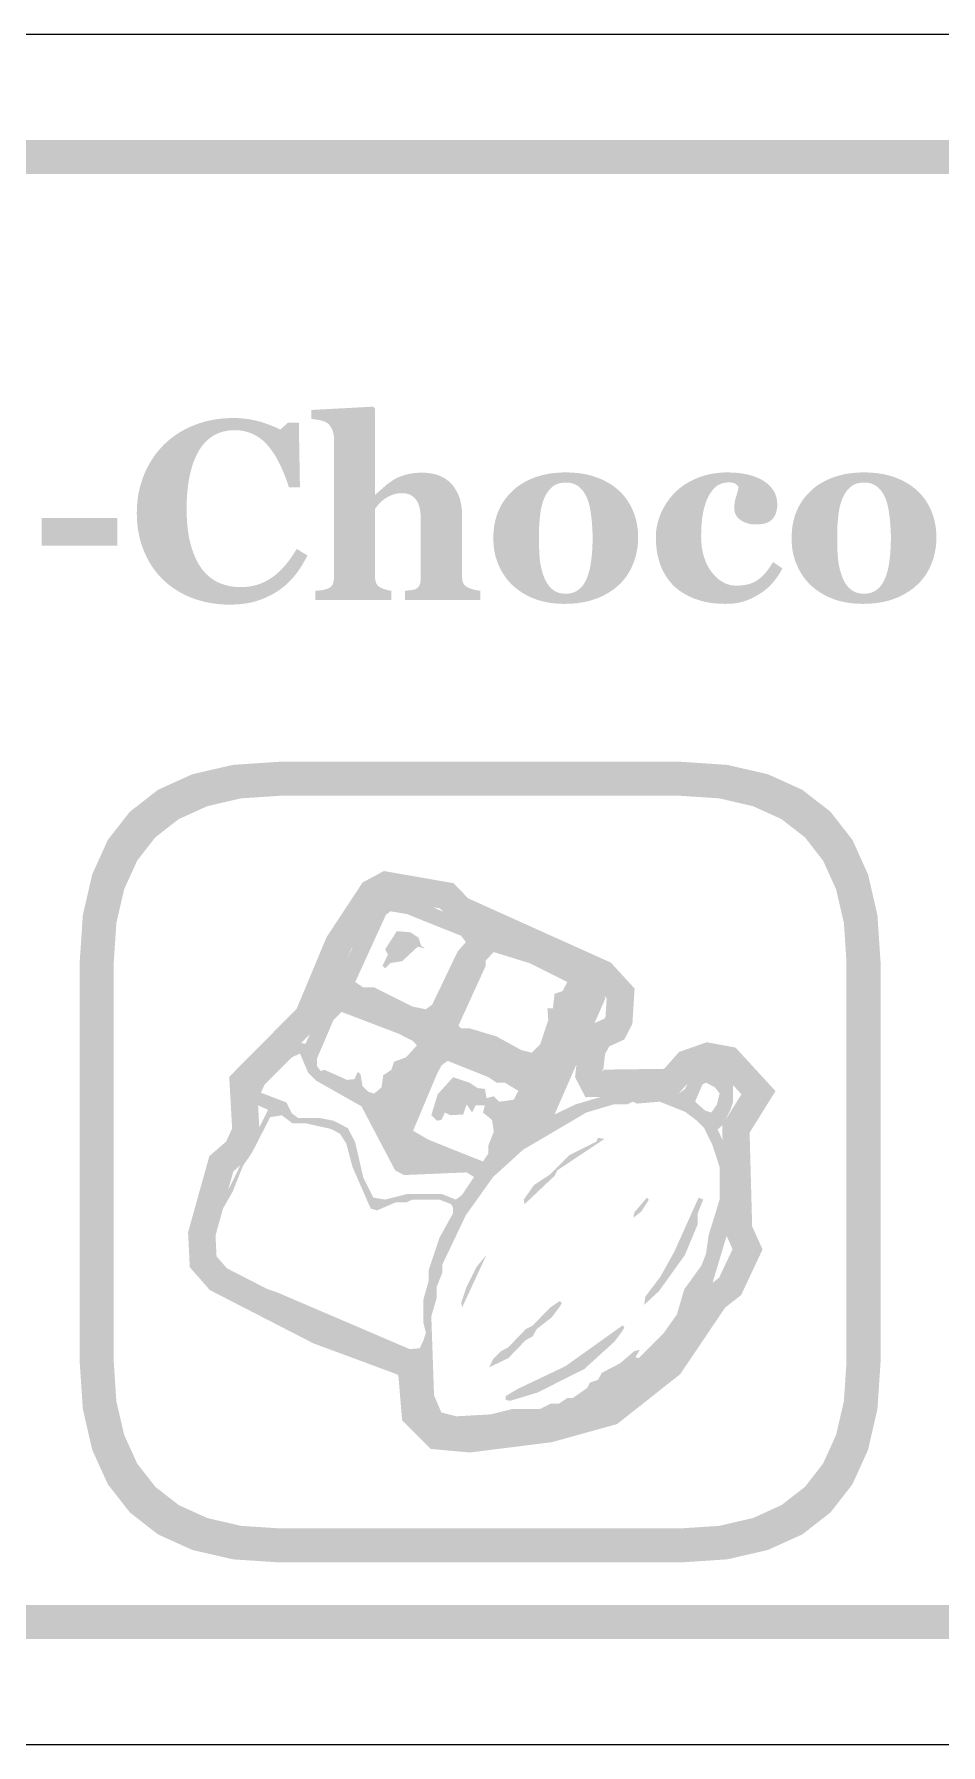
# Model space of a CAD drawing. Header units: millimetres. Extents: x 6 to 441, y 6 to 299.
# Drawn here: x 308.77 to 319.41, y 45.96 to 66.04 of the extents above; entities that cross this region are included whole.
import ezdxf

# ---------------------------------------------------------------- set-up
doc = ezdxf.new("R2010")
doc.units = ezdxf.units.MM
doc.layers.add('CUT', color=1, linetype='Continuous')
doc.layers.add('RASTER', color=7, linetype='Continuous')

msp = doc.modelspace()

# ---------------------------------------------------------------- hatches: boundary and pattern name
at = {"layer": 'RASTER'}
h = msp.add_hatch(color=7, dxfattribs=at)
h.paths.add_polyline_path([(283.2, 62.6), (283.234, 63.116), (283.338, 63.563), (283.509, 63.941), (283.75, 64.25), (284.059, 64.491), (284.438, 64.662), (284.884, 64.766), (285.4, 64.8), (342.6, 64.8), (343.116, 64.766), (343.563, 64.663), (343.941, 64.491), (344.25, 64.25), (344.491, 63.941), (344.663, 63.563), (344.766, 63.116), (344.8, 62.6), (344.8, 49.4), (344.766, 48.884), (344.662, 48.438), (344.491, 48.059), (344.25, 47.75), (343.941, 47.509), (343.563, 47.337), (343.116, 47.234), (342.6, 47.2), (285.4, 47.2), (284.884, 47.234), (284.438, 47.337), (284.059, 47.509), (283.75, 47.75), (283.509, 48.059), (283.338, 48.438), (283.234, 48.884), (283.2, 49.4)])
h.paths.add_polyline_path([(283.6, 62.6), (283.6, 49.4), (283.628, 48.978), (283.713, 48.613), (283.853, 48.303), (284.05, 48.05), (284.303, 47.853), (284.612, 47.713), (284.978, 47.628), (285.4, 47.6), (342.6, 47.6), (343.022, 47.628), (343.388, 47.713), (343.697, 47.853), (343.95, 48.05), (344.147, 48.303), (344.287, 48.613), (344.372, 48.978), (344.4, 49.4), (344.4, 62.6), (344.372, 63.022), (344.287, 63.387), (344.147, 63.697), (343.95, 63.95), (343.697, 64.147), (343.388, 64.288), (343.022, 64.372), (342.6, 64.4), (285.4, 64.4), (284.978, 64.372), (284.612, 64.288), (284.303, 64.147), (284.05, 63.95), (283.853, 63.697), (283.713, 63.387), (283.628, 63.022), (283.6, 62.6)], flags=0)
for points in [[(314.001, 59.4), (313.12, 59.4), (313.12, 59.507), (313.127, 59.508), (313.135, 59.508), (313.143, 59.509), (313.151, 59.51), (313.16, 59.511), (313.169, 59.512), (313.179, 59.513), (313.188, 59.514), (313.198, 59.515), (313.207, 59.517), (313.215, 59.518), (313.223, 59.52), (313.23, 59.522), (313.236, 59.524), (313.242, 59.526), (313.247, 59.529), (313.254, 59.533), (313.261, 59.538), (313.268, 59.543), (313.273, 59.549), (313.278, 59.555), (313.283, 59.561), (313.287, 59.568), (313.29, 59.576), (313.293, 59.584), (313.296, 59.593), (313.298, 59.603), (313.3, 59.614), (313.301, 59.626), (313.302, 59.638), (313.303, 59.652), (313.303, 59.667), (313.303, 60.352), (313.302, 60.389), (313.299, 60.423), (313.295, 60.455), (313.289, 60.484), (313.281, 60.511), (313.271, 60.536), (313.26, 60.558), (313.246, 60.578), (313.231, 60.595), (313.215, 60.61), (313.197, 60.623), (313.178, 60.634), (313.157, 60.642), (313.135, 60.648), (313.111, 60.651), (313.086, 60.652), (313.071, 60.652), (313.057, 60.651), (313.043, 60.65), (313.029, 60.648), (313.016, 60.646), (313.003, 60.643), (312.99, 60.639), (312.977, 60.635), (312.964, 60.63), (312.952, 60.625), (312.939, 60.619), (312.927, 60.613), (312.914, 60.607), (312.902, 60.599), (312.89, 60.592), (312.878, 60.584), (312.868, 60.576), (312.858, 60.569), (312.848, 60.561), (312.84, 60.554), (312.831, 60.546), (312.824, 60.539), (312.816, 60.531), (312.81, 60.524), (312.804, 60.516), (312.798, 60.509), (312.792, 60.501), (312.786, 60.495), (312.781, 60.488), (312.776, 60.482), (312.771, 60.475), (312.767, 60.469), (312.767, 59.683), (312.767, 59.67), (312.767, 59.657), (312.768, 59.645), (312.77, 59.634), (312.772, 59.624), (312.774, 59.614), (312.777, 59.605), (312.78, 59.597), (312.783, 59.589), (312.788, 59.582), (312.793, 59.575), (312.799, 59.568), (312.805, 59.562), (312.813, 59.556), (312.821, 59.55), (312.83, 59.545), (312.835, 59.542), (312.841, 59.539), (312.848, 59.536), (312.855, 59.533), (312.862, 59.53), (312.87, 59.527), (312.879, 59.524), (312.887, 59.522), (312.896, 59.519), (312.905, 59.517), (312.914, 59.515), (312.923, 59.513), (312.931, 59.511), (312.94, 59.509), (312.949, 59.508), (312.957, 59.507), (312.957, 59.4), (312.066, 59.4), (312.066, 59.507), (312.076, 59.508), (312.085, 59.508), (312.095, 59.509), (312.104, 59.51), (312.113, 59.511), (312.122, 59.512), (312.131, 59.513), (312.14, 59.514), (312.149, 59.515), (312.158, 59.517), (312.166, 59.518), (312.174, 59.52), (312.182, 59.522), (312.19, 59.524), (312.197, 59.526), (312.204, 59.529), (312.215, 59.534), (312.226, 59.539), (312.235, 59.544), (312.243, 59.55), (312.251, 59.557), (312.258, 59.564), (312.263, 59.571), (312.268, 59.579), (312.272, 59.588), (312.275, 59.597), (312.278, 59.607), (312.28, 59.618), (312.282, 59.629), (312.284, 59.641), (312.284, 59.653), (312.285, 59.667), (312.285, 61.3), (312.284, 61.312), (312.283, 61.324), (312.282, 61.336), (312.279, 61.348), (312.276, 61.361), (312.272, 61.374), (312.268, 61.386), (312.263, 61.4), (312.257, 61.412), (312.251, 61.424), (312.244, 61.435), (312.236, 61.446), (312.228, 61.455), (312.22, 61.464), (312.211, 61.472), (312.201, 61.479), (312.193, 61.483), (312.185, 61.488), (312.175, 61.492), (312.165, 61.496), (312.154, 61.499), (312.142, 61.503), (312.13, 61.506), (312.116, 61.509), (312.102, 61.511), (312.089, 61.514), (312.076, 61.516), (312.063, 61.518), (312.051, 61.519), (312.039, 61.521), (312.028, 61.522), (312.017, 61.523), (312.017, 61.629), (312.745, 61.668), (312.767, 61.644), (312.767, 60.636), (312.772, 60.636), (312.786, 60.649), (312.8, 60.661), (312.813, 60.672), (312.825, 60.684), (312.838, 60.695), (312.85, 60.706), (312.861, 60.716), (312.873, 60.726), (312.884, 60.736), (312.896, 60.747), (312.909, 60.757), (312.922, 60.767), (312.936, 60.777), (312.951, 60.787), (312.966, 60.797), (312.982, 60.808), (312.996, 60.816), (313.011, 60.825), (313.027, 60.833), (313.044, 60.84), (313.063, 60.848), (313.082, 60.855), (313.102, 60.861), (313.123, 60.868), (313.145, 60.874), (313.168, 60.879), (313.191, 60.883), (313.214, 60.886), (313.238, 60.889), (313.262, 60.891), (313.286, 60.892), (313.312, 60.893), (313.369, 60.891), (313.423, 60.884), (313.473, 60.874), (313.519, 60.859), (313.562, 60.839), (313.601, 60.816), (313.637, 60.788), (313.668, 60.756), (313.696, 60.721), (313.72, 60.683), (313.741, 60.642), (313.758, 60.599), (313.771, 60.552), (313.78, 60.503), (313.786, 60.452), (313.788, 60.398), (313.788, 59.68), (313.788, 59.667), (313.789, 59.654), (313.79, 59.642), (313.792, 59.631), (313.794, 59.621), (313.797, 59.611), (313.8, 59.602), (313.804, 59.593), (313.808, 59.586), (313.814, 59.578), (313.82, 59.571), (313.827, 59.564), (313.835, 59.558), (313.844, 59.552), (313.853, 59.547), (313.864, 59.542), (313.87, 59.539), (313.877, 59.536), (313.884, 59.534), (313.892, 59.531), (313.899, 59.529), (313.907, 59.526), (313.914, 59.524), (313.922, 59.522), (313.931, 59.519), (313.939, 59.517), (313.949, 59.515), (313.958, 59.514), (313.968, 59.512), (313.979, 59.51), (313.99, 59.508), (314.001, 59.507)], [(311.057, 59.344), (311, 59.345), (310.945, 59.349), (310.89, 59.355), (310.836, 59.363), (310.783, 59.373), (310.731, 59.386), (310.68, 59.401), (310.629, 59.418), (310.58, 59.438), (310.533, 59.459), (310.487, 59.483), (310.443, 59.509), (310.4, 59.537), (310.359, 59.567), (310.32, 59.599), (310.282, 59.633), (310.247, 59.668), (310.214, 59.706), (310.182, 59.745), (310.153, 59.787), (310.125, 59.83), (310.099, 59.876), (310.076, 59.924), (310.054, 59.973), (310.034, 60.025), (310.017, 60.077), (310.003, 60.131), (309.991, 60.186), (309.982, 60.243), (309.975, 60.3), (309.972, 60.359), (309.97, 60.42), (309.972, 60.479), (309.975, 60.538), (309.982, 60.596), (309.991, 60.652), (310.003, 60.708), (310.018, 60.762), (310.035, 60.815), (310.054, 60.867), (310.077, 60.918), (310.101, 60.967), (310.127, 61.014), (310.156, 61.059), (310.186, 61.103), (310.219, 61.145), (310.254, 61.185), (310.291, 61.224), (310.329, 61.26), (310.369, 61.294), (310.412, 61.325), (310.455, 61.355), (310.501, 61.383), (310.549, 61.408), (310.598, 61.432), (310.65, 61.453), (310.703, 61.472), (310.756, 61.489), (310.811, 61.503), (310.867, 61.514), (310.923, 61.523), (310.981, 61.529), (311.039, 61.533), (311.098, 61.534), (311.141, 61.534), (311.183, 61.532), (311.223, 61.528), (311.263, 61.524), (311.302, 61.518), (311.34, 61.511), (311.377, 61.502), (311.413, 61.493), (311.448, 61.482), (311.481, 61.471), (311.513, 61.46), (311.544, 61.448), (311.574, 61.436), (311.602, 61.424), (311.628, 61.411), (311.653, 61.398), (311.744, 61.479), (311.872, 61.479), (311.885, 60.72), (311.756, 60.72), (311.728, 60.804), (311.698, 60.882), (311.667, 60.954), (311.635, 61.021), (311.601, 61.082), (311.566, 61.137), (311.53, 61.186), (311.492, 61.23), (311.453, 61.268), (311.411, 61.301), (311.367, 61.329), (311.322, 61.352), (311.274, 61.369), (311.224, 61.382), (311.171, 61.39), (311.117, 61.392), (311.05, 61.388), (310.988, 61.377), (310.929, 61.358), (310.875, 61.332), (310.824, 61.297), (310.778, 61.256), (310.736, 61.207), (310.698, 61.15), (310.665, 61.086), (310.635, 61.016), (310.611, 60.94), (310.591, 60.858), (310.575, 60.77), (310.564, 60.676), (310.557, 60.576), (310.555, 60.469), (310.555, 60.409), (310.558, 60.35), (310.562, 60.294), (310.567, 60.24), (310.574, 60.188), (310.582, 60.139), (310.592, 60.092), (310.604, 60.047), (310.616, 60.004), (310.63, 59.963), (310.645, 59.925), (310.66, 59.889), (310.677, 59.855), (310.694, 59.822), (310.713, 59.793), (310.732, 59.765), (310.754, 59.738), (310.776, 59.713), (310.8, 59.69), (310.825, 59.668), (310.85, 59.649), (310.877, 59.631), (310.904, 59.615), (310.933, 59.601), (310.962, 59.589), (310.992, 59.579), (311.023, 59.57), (311.055, 59.562), (311.087, 59.557), (311.12, 59.553), (311.154, 59.55), (311.189, 59.549), (311.24, 59.551), (311.289, 59.556), (311.336, 59.565), (311.383, 59.577), (311.428, 59.593), (311.471, 59.612), (311.514, 59.635), (311.554, 59.661), (311.594, 59.69), (311.633, 59.724), (311.671, 59.76), (311.708, 59.801), (311.744, 59.845), (311.779, 59.892), (311.813, 59.943), (311.847, 59.998), (311.973, 59.921), (311.957, 59.89), (311.94, 59.859), (311.923, 59.829), (311.905, 59.799), (311.887, 59.771), (311.868, 59.743), (311.849, 59.717), (311.829, 59.691), (311.809, 59.666), (311.787, 59.642), (311.765, 59.618), (311.742, 59.596), (311.719, 59.575), (311.694, 59.554), (311.669, 59.534), (311.643, 59.516), (311.614, 59.496), (311.584, 59.478), (311.553, 59.46), (311.521, 59.444), (311.489, 59.429), (311.456, 59.415), (311.422, 59.402), (311.387, 59.39), (311.352, 59.379), (311.314, 59.37), (311.275, 59.362), (311.235, 59.356), (311.193, 59.351), (311.149, 59.347), (311.104, 59.345), (311.057, 59.344)], [(316.88, 59.353), (316.83, 59.354), (316.781, 59.357), (316.734, 59.361), (316.688, 59.368), (316.644, 59.376), (316.601, 59.386), (316.56, 59.399), (316.52, 59.412), (316.482, 59.428), (316.446, 59.445), (316.411, 59.463), (316.378, 59.483), (316.347, 59.503), (316.317, 59.526), (316.289, 59.549), (316.263, 59.574), (316.239, 59.601), (316.216, 59.629), (316.195, 59.658), (316.175, 59.688), (316.157, 59.719), (316.14, 59.752), (316.126, 59.785), (316.112, 59.82), (316.101, 59.856), (316.091, 59.893), (316.082, 59.93), (316.075, 59.969), (316.07, 60.008), (316.066, 60.048), (316.063, 60.088), (316.063, 60.129), (316.063, 60.167), (316.066, 60.205), (316.071, 60.242), (316.078, 60.278), (316.086, 60.314), (316.097, 60.35), (316.109, 60.385), (316.123, 60.42), (316.139, 60.453), (316.156, 60.486), (316.175, 60.518), (316.195, 60.549), (316.216, 60.578), (316.239, 60.607), (316.263, 60.635), (316.288, 60.661), (316.316, 60.687), (316.345, 60.712), (316.376, 60.735), (316.408, 60.757), (316.442, 60.778), (316.478, 60.797), (316.515, 60.815), (316.554, 60.832), (316.594, 60.847), (316.635, 60.86), (316.678, 60.871), (316.721, 60.88), (316.765, 60.887), (316.811, 60.892), (316.857, 60.895), (316.905, 60.896), (316.97, 60.894), (317.033, 60.889), (317.091, 60.881), (317.146, 60.87), (317.198, 60.856), (317.246, 60.838), (317.29, 60.818), (317.331, 60.794), (317.368, 60.767), (317.4, 60.738), (317.427, 60.707), (317.449, 60.674), (317.466, 60.639), (317.478, 60.601), (317.485, 60.561), (317.488, 60.519), (317.487, 60.493), (317.484, 60.469), (317.48, 60.446), (317.474, 60.424), (317.466, 60.403), (317.456, 60.384), (317.445, 60.366), (317.432, 60.349), (317.417, 60.334), (317.399, 60.321), (317.379, 60.31), (317.356, 60.301), (317.331, 60.294), (317.303, 60.289), (317.273, 60.286), (317.24, 60.285), (317.213, 60.286), (317.188, 60.288), (317.163, 60.292), (317.139, 60.298), (317.117, 60.305), (317.096, 60.314), (317.075, 60.325), (317.056, 60.338), (317.039, 60.351), (317.024, 60.366), (317.011, 60.382), (317.001, 60.398), (316.993, 60.416), (316.987, 60.435), (316.984, 60.454), (316.982, 60.475), (316.983, 60.493), (316.984, 60.511), (316.986, 60.529), (316.988, 60.547), (316.992, 60.564), (316.996, 60.582), (317, 60.6), (317.006, 60.617), (317.011, 60.634), (317.016, 60.65), (317.021, 60.665), (317.025, 60.679), (317.028, 60.692), (317.03, 60.704), (317.032, 60.715), (317.034, 60.724), (317.03, 60.731), (317.025, 60.737), (317.02, 60.742), (317.015, 60.747), (317.01, 60.752), (317.005, 60.757), (316.999, 60.761), (316.993, 60.765), (316.986, 60.768), (316.978, 60.771), (316.97, 60.773), (316.961, 60.775), (316.951, 60.776), (316.94, 60.778), (316.928, 60.778), (316.915, 60.778), (316.899, 60.778), (316.883, 60.776), (316.867, 60.774), (316.852, 60.771), (316.837, 60.766), (316.823, 60.761), (316.809, 60.755), (316.795, 60.748), (316.781, 60.739), (316.768, 60.729), (316.755, 60.718), (316.743, 60.705), (316.73, 60.691), (316.718, 60.675), (316.706, 60.658), (316.694, 60.639), (316.683, 60.62), (316.672, 60.6), (316.662, 60.577), (316.653, 60.554), (316.644, 60.528), (316.636, 60.501), (316.628, 60.473), (316.621, 60.443), (316.615, 60.411), (316.609, 60.378), (316.605, 60.344), (316.601, 60.307), (316.598, 60.27), (316.596, 60.23), (316.595, 60.19), (316.594, 60.147), (316.596, 60.083), (316.602, 60.023), (316.611, 59.966), (316.625, 59.912), (316.642, 59.861), (316.663, 59.813), (316.688, 59.768), (316.717, 59.727), (316.748, 59.689), (316.781, 59.657), (316.815, 59.629), (316.851, 59.607), (316.888, 59.589), (316.927, 59.577), (316.967, 59.569), (317.009, 59.567), (317.048, 59.568), (317.086, 59.572), (317.121, 59.577), (317.155, 59.585), (317.186, 59.595), (317.215, 59.608), (317.242, 59.623), (317.267, 59.64), (317.291, 59.659), (317.314, 59.68), (317.336, 59.702), (317.358, 59.727), (317.379, 59.754), (317.399, 59.782), (317.419, 59.813), (317.438, 59.845), (317.548, 59.769), (317.536, 59.747), (317.524, 59.725), (317.511, 59.704), (317.498, 59.684), (317.484, 59.663), (317.47, 59.644), (317.455, 59.625), (317.439, 59.606), (317.423, 59.588), (317.406, 59.57), (317.389, 59.553), (317.37, 59.536), (317.351, 59.52), (317.331, 59.504), (317.31, 59.489), (317.289, 59.475), (317.265, 59.46), (317.242, 59.447), (317.219, 59.434), (317.196, 59.422), (317.172, 59.411), (317.148, 59.401), (317.125, 59.392), (317.101, 59.384), (317.077, 59.377), (317.052, 59.37), (317.025, 59.365), (316.998, 59.361), (316.97, 59.357), (316.941, 59.355), (316.911, 59.354), (316.88, 59.353)], [(309.742, 60.037), (308.854, 60.037), (308.854, 60.361), (309.742, 60.361)]]:
    msp.add_hatch(color=7, dxfattribs=at).paths.add_polyline_path(points)
h = msp.add_hatch(color=7, dxfattribs=at)
h.paths.add_polyline_path([(315.632, 60.68), (315.658, 60.654), (315.683, 60.627), (315.706, 60.599), (315.727, 60.569), (315.747, 60.538), (315.766, 60.506), (315.782, 60.473), (315.797, 60.439), (315.811, 60.403), (315.822, 60.367), (315.832, 60.33), (315.84, 60.292), (315.846, 60.254), (315.851, 60.214), (315.854, 60.175), (315.854, 60.134), (315.854, 60.094), (315.851, 60.054), (315.847, 60.015), (315.84, 59.976), (315.832, 59.938), (315.823, 59.9), (315.811, 59.863), (315.798, 59.827), (315.783, 59.792), (315.767, 59.757), (315.748, 59.725), (315.729, 59.693), (315.707, 59.663), (315.684, 59.634), (315.66, 59.606), (315.633, 59.58), (315.604, 59.554), (315.573, 59.528), (315.54, 59.505), (315.506, 59.483), (315.471, 59.463), (315.435, 59.444), (315.397, 59.427), (315.357, 59.412), (315.316, 59.398), (315.274, 59.386), (315.23, 59.376), (315.185, 59.368), (315.139, 59.361), (315.091, 59.357), (315.041, 59.354), (314.99, 59.353), (314.946, 59.354), (314.903, 59.356), (314.86, 59.36), (314.819, 59.366), (314.778, 59.373), (314.738, 59.382), (314.699, 59.392), (314.661, 59.404), (314.624, 59.418), (314.588, 59.433), (314.554, 59.45), (314.52, 59.468), (314.487, 59.489), (314.456, 59.51), (314.425, 59.533), (314.396, 59.558), (314.368, 59.583), (314.343, 59.61), (314.319, 59.638), (314.296, 59.668), (314.275, 59.699), (314.255, 59.731), (314.237, 59.765), (314.22, 59.801), (314.205, 59.837), (314.192, 59.875), (314.18, 59.914), (314.171, 59.954), (314.164, 59.994), (314.159, 60.036), (314.156, 60.079), (314.155, 60.124), (314.156, 60.167), (314.159, 60.209), (314.163, 60.25), (314.169, 60.29), (314.177, 60.328), (314.187, 60.365), (314.198, 60.402), (314.212, 60.436), (314.227, 60.47), (314.243, 60.503), (314.262, 60.535), (314.282, 60.566), (314.304, 60.596), (314.328, 60.625), (314.354, 60.653), (314.381, 60.68), (314.409, 60.705), (314.438, 60.729), (314.469, 60.751), (314.502, 60.771), (314.536, 60.79), (314.572, 60.808), (314.609, 60.824), (314.648, 60.839), (314.689, 60.852), (314.73, 60.864), (314.773, 60.874), (314.816, 60.882), (314.861, 60.888), (314.908, 60.892), (314.955, 60.895), (315.003, 60.896), (315.054, 60.895), (315.103, 60.892), (315.15, 60.888), (315.196, 60.882), (315.241, 60.874), (315.283, 60.864), (315.325, 60.852), (315.365, 60.839), (315.403, 60.824), (315.44, 60.808), (315.475, 60.79), (315.509, 60.771), (315.542, 60.751), (315.573, 60.729), (315.603, 60.705), (315.632, 60.68)])
h.paths.add_polyline_path([(315.257, 59.665), (315.265, 59.686), (315.272, 59.708), (315.279, 59.732), (315.285, 59.756), (315.291, 59.781), (315.296, 59.808), (315.3, 59.836), (315.304, 59.864), (315.308, 59.894), (315.311, 59.925), (315.314, 59.958), (315.316, 59.991), (315.318, 60.026), (315.319, 60.062), (315.32, 60.099), (315.32, 60.137), (315.32, 60.163), (315.319, 60.19), (315.318, 60.218), (315.316, 60.247), (315.314, 60.276), (315.312, 60.307), (315.309, 60.339), (315.305, 60.371), (315.301, 60.403), (315.297, 60.434), (315.292, 60.462), (315.287, 60.489), (315.281, 60.514), (315.275, 60.538), (315.268, 60.559), (315.261, 60.579), (315.252, 60.602), (315.242, 60.623), (315.231, 60.643), (315.219, 60.662), (315.207, 60.679), (315.193, 60.695), (315.179, 60.71), (315.164, 60.724), (315.148, 60.737), (315.131, 60.747), (315.112, 60.756), (315.093, 60.764), (315.073, 60.77), (315.052, 60.774), (315.03, 60.776), (315.006, 60.777), (314.981, 60.776), (314.957, 60.773), (314.934, 60.769), (314.913, 60.763), (314.893, 60.755), (314.874, 60.745), (314.856, 60.733), (314.84, 60.72), (314.825, 60.705), (314.811, 60.689), (314.797, 60.672), (314.785, 60.654), (314.773, 60.635), (314.763, 60.615), (314.753, 60.594), (314.744, 60.572), (314.737, 60.551), (314.73, 60.528), (314.724, 60.505), (314.718, 60.481), (314.713, 60.456), (314.709, 60.431), (314.705, 60.404), (314.702, 60.376), (314.699, 60.348), (314.697, 60.32), (314.695, 60.291), (314.693, 60.262), (314.692, 60.233), (314.691, 60.203), (314.69, 60.173), (314.69, 60.143), (314.69, 60.104), (314.691, 60.066), (314.691, 60.031), (314.693, 59.997), (314.694, 59.965), (314.696, 59.934), (314.698, 59.905), (314.7, 59.878), (314.703, 59.852), (314.707, 59.826), (314.712, 59.8), (314.718, 59.773), (314.724, 59.747), (314.732, 59.721), (314.741, 59.694), (314.75, 59.668), (314.759, 59.646), (314.769, 59.625), (314.779, 59.605), (314.791, 59.587), (314.804, 59.569), (314.817, 59.553), (314.831, 59.538), (314.847, 59.525), (314.863, 59.512), (314.88, 59.501), (314.899, 59.492), (314.918, 59.485), (314.939, 59.479), (314.96, 59.475), (314.983, 59.473), (315.006, 59.472), (315.028, 59.473), (315.049, 59.475), (315.069, 59.479), (315.088, 59.484), (315.106, 59.491), (315.124, 59.499), (315.141, 59.509), (315.157, 59.521), (315.173, 59.534), (315.187, 59.548), (315.201, 59.564), (315.214, 59.581), (315.226, 59.6), (315.237, 59.62), (315.247, 59.642), (315.257, 59.665)], flags=0)
h = msp.add_hatch(color=7, dxfattribs=at)
h.paths.add_polyline_path([(319.133, 60.68), (319.159, 60.654), (319.184, 60.627), (319.207, 60.599), (319.228, 60.569), (319.248, 60.538), (319.267, 60.506), (319.283, 60.473), (319.298, 60.439), (319.312, 60.403), (319.323, 60.367), (319.333, 60.33), (319.341, 60.292), (319.347, 60.254), (319.352, 60.214), (319.355, 60.175), (319.355, 60.134), (319.355, 60.094), (319.352, 60.054), (319.348, 60.015), (319.341, 59.976), (319.333, 59.938), (319.324, 59.9), (319.312, 59.863), (319.299, 59.827), (319.284, 59.792), (319.268, 59.757), (319.249, 59.725), (319.23, 59.693), (319.208, 59.663), (319.185, 59.634), (319.161, 59.606), (319.134, 59.58), (319.105, 59.554), (319.074, 59.528), (319.041, 59.505), (319.007, 59.483), (318.972, 59.463), (318.936, 59.444), (318.898, 59.427), (318.858, 59.412), (318.817, 59.398), (318.775, 59.386), (318.731, 59.376), (318.686, 59.368), (318.64, 59.361), (318.592, 59.357), (318.542, 59.354), (318.491, 59.353), (318.447, 59.354), (318.404, 59.356), (318.361, 59.36), (318.32, 59.366), (318.279, 59.373), (318.239, 59.382), (318.2, 59.392), (318.162, 59.404), (318.125, 59.418), (318.089, 59.433), (318.055, 59.45), (318.021, 59.468), (317.988, 59.489), (317.956, 59.51), (317.926, 59.533), (317.896, 59.558), (317.869, 59.583), (317.844, 59.61), (317.82, 59.638), (317.797, 59.668), (317.776, 59.699), (317.756, 59.731), (317.738, 59.765), (317.721, 59.801), (317.706, 59.837), (317.693, 59.875), (317.681, 59.914), (317.672, 59.954), (317.665, 59.994), (317.66, 60.036), (317.657, 60.079), (317.656, 60.124), (317.657, 60.167), (317.66, 60.209), (317.664, 60.25), (317.67, 60.29), (317.678, 60.328), (317.688, 60.365), (317.699, 60.402), (317.713, 60.436), (317.728, 60.47), (317.744, 60.503), (317.763, 60.535), (317.783, 60.566), (317.805, 60.596), (317.829, 60.625), (317.855, 60.653), (317.882, 60.68), (317.91, 60.705), (317.939, 60.729), (317.97, 60.751), (318.003, 60.771), (318.037, 60.79), (318.073, 60.808), (318.11, 60.824), (318.149, 60.839), (318.189, 60.852), (318.231, 60.864), (318.274, 60.874), (318.317, 60.882), (318.362, 60.888), (318.409, 60.892), (318.456, 60.895), (318.504, 60.896), (318.555, 60.895), (318.604, 60.892), (318.651, 60.888), (318.697, 60.882), (318.742, 60.874), (318.784, 60.864), (318.826, 60.852), (318.865, 60.839), (318.904, 60.824), (318.941, 60.808), (318.976, 60.79), (319.01, 60.771), (319.043, 60.751), (319.074, 60.729), (319.104, 60.705), (319.133, 60.68)])
h.paths.add_polyline_path([(318.758, 59.665), (318.766, 59.686), (318.773, 59.708), (318.78, 59.732), (318.786, 59.756), (318.792, 59.781), (318.797, 59.808), (318.801, 59.836), (318.805, 59.864), (318.809, 59.894), (318.812, 59.925), (318.815, 59.958), (318.817, 59.991), (318.819, 60.026), (318.82, 60.062), (318.821, 60.099), (318.821, 60.137), (318.821, 60.163), (318.82, 60.19), (318.819, 60.218), (318.817, 60.247), (318.815, 60.276), (318.813, 60.307), (318.81, 60.339), (318.806, 60.371), (318.802, 60.403), (318.798, 60.434), (318.793, 60.462), (318.788, 60.489), (318.782, 60.514), (318.776, 60.538), (318.769, 60.559), (318.762, 60.579), (318.753, 60.602), (318.743, 60.623), (318.732, 60.643), (318.72, 60.662), (318.708, 60.679), (318.694, 60.695), (318.68, 60.71), (318.665, 60.724), (318.649, 60.737), (318.632, 60.747), (318.613, 60.756), (318.594, 60.764), (318.574, 60.77), (318.553, 60.774), (318.531, 60.776), (318.507, 60.777), (318.482, 60.776), (318.458, 60.773), (318.435, 60.769), (318.414, 60.763), (318.394, 60.755), (318.375, 60.745), (318.357, 60.733), (318.341, 60.72), (318.326, 60.705), (318.312, 60.689), (318.298, 60.672), (318.286, 60.654), (318.274, 60.635), (318.264, 60.615), (318.254, 60.594), (318.245, 60.572), (318.238, 60.551), (318.231, 60.528), (318.225, 60.505), (318.219, 60.481), (318.214, 60.456), (318.21, 60.431), (318.206, 60.404), (318.203, 60.376), (318.2, 60.348), (318.198, 60.32), (318.195, 60.291), (318.194, 60.262), (318.193, 60.233), (318.192, 60.203), (318.191, 60.173), (318.191, 60.143), (318.191, 60.104), (318.192, 60.066), (318.192, 60.031), (318.193, 59.997), (318.195, 59.965), (318.197, 59.934), (318.199, 59.905), (318.201, 59.878), (318.204, 59.852), (318.208, 59.826), (318.213, 59.8), (318.219, 59.773), (318.225, 59.747), (318.233, 59.721), (318.242, 59.694), (318.251, 59.668), (318.26, 59.646), (318.27, 59.625), (318.28, 59.605), (318.292, 59.587), (318.305, 59.569), (318.318, 59.553), (318.332, 59.538), (318.348, 59.525), (318.364, 59.512), (318.381, 59.501), (318.4, 59.492), (318.419, 59.485), (318.44, 59.479), (318.461, 59.475), (318.484, 59.473), (318.507, 59.472), (318.529, 59.473), (318.55, 59.475), (318.57, 59.479), (318.589, 59.484), (318.607, 59.491), (318.625, 59.499), (318.642, 59.509), (318.658, 59.521), (318.674, 59.534), (318.688, 59.548), (318.702, 59.564), (318.715, 59.581), (318.727, 59.6), (318.738, 59.62), (318.748, 59.642), (318.758, 59.665)], flags=0)
h = msp.add_hatch(color=7, dxfattribs=at)
h.paths.add_polyline_path([(309.3, 55.15), (309.337, 55.701), (309.447, 56.178), (309.63, 56.582), (309.888, 56.912), (310.218, 57.17), (310.622, 57.353), (311.099, 57.463), (311.65, 57.5), (316.35, 57.5), (316.901, 57.463), (317.378, 57.353), (317.782, 57.17), (318.112, 56.913), (318.37, 56.582), (318.553, 56.178), (318.663, 55.701), (318.7, 55.15), (318.7, 50.45), (318.663, 49.899), (318.553, 49.422), (318.37, 49.018), (318.113, 48.688), (317.782, 48.43), (317.378, 48.247), (316.901, 48.137), (316.35, 48.1), (311.65, 48.1), (311.099, 48.137), (310.622, 48.247), (310.218, 48.43), (309.888, 48.688), (309.63, 49.018), (309.447, 49.422), (309.337, 49.899), (309.3, 50.45)])
h.paths.add_polyline_path([(309.7, 55.15), (309.7, 50.45), (309.73, 49.993), (309.822, 49.597), (309.974, 49.262), (310.188, 48.988), (310.462, 48.774), (310.797, 48.622), (311.193, 48.53), (311.65, 48.5), (316.35, 48.5), (316.807, 48.53), (317.203, 48.622), (317.538, 48.774), (317.813, 48.988), (318.026, 49.262), (318.178, 49.597), (318.27, 49.993), (318.3, 50.45), (318.3, 55.15), (318.27, 55.607), (318.178, 56.003), (318.026, 56.338), (317.813, 56.612), (317.538, 56.826), (317.203, 56.978), (316.807, 57.07), (316.35, 57.1), (311.65, 57.1), (311.193, 57.07), (310.797, 56.978), (310.462, 56.826), (310.188, 56.613), (309.974, 56.338), (309.822, 56.003), (309.73, 55.607), (309.7, 55.15)], flags=0)
h = msp.add_hatch(color=7, dxfattribs=at)
h.paths.add_polyline_path([(312.87, 56.217), (313.688, 56.074), (313.86, 55.896), (315.534, 55.142), (315.813, 54.838), (315.787, 54.423), (315.692, 54.239), (315.515, 54.158), (315.466, 54.067), (315.443, 53.859), (315.43, 53.885), (316.16, 53.895), (316.335, 54.093), (316.66, 54.207), (316.998, 54.145), (317.467, 53.633), (317.163, 53.146), (317.193, 52.046), (317.315, 51.775), (317.064, 51.24), (316.875, 51.091), (316.348, 50.31), (315.608, 49.725), (314.841, 49.512), (313.877, 49.391), (313.422, 49.433), (313.084, 49.77), (313.041, 50.289), (313.029, 50.307), (312.044, 50.672), (310.828, 51.297), (310.592, 51.566), (310.572, 51.976), (310.822, 52.871), (311.02, 53.042), (311.089, 53.195), (311.055, 53.801), (311.846, 54.599), (312.197, 55.439), (312.62, 56.082)])
h.paths.add_polyline_path([(312.924, 55.883), (312.843, 55.839), (312.481, 55.288), (312.117, 54.418), (311.382, 53.677), (311.412, 53.135), (311.283, 52.846), (311.104, 52.692), (310.894, 51.94), (310.906, 51.693), (311.028, 51.553), (312.174, 50.965), (313.238, 50.571), (313.353, 50.397), (313.394, 49.914), (313.567, 49.741), (313.871, 49.712), (314.778, 49.827), (315.46, 50.016), (316.111, 50.53), (316.638, 51.312), (316.806, 51.444), (316.963, 51.778), (316.875, 51.973), (316.841, 53.234), (317.067, 53.596), (316.834, 53.85), (316.686, 53.877), (316.52, 53.819), (316.306, 53.577), (315.236, 53.562), (315.114, 53.798), (315.155, 54.164), (315.284, 54.405), (315.459, 54.484), (315.472, 54.51), (315.485, 54.722), (315.342, 54.877), (313.672, 55.629), (313.53, 55.777), (312.924, 55.883)], flags=0)
h = msp.add_hatch(color=7, dxfattribs=at)
h.paths.add_polyline_path([(312.894, 55.957), (313.012, 55.967), (313.332, 55.839), (315.055, 55.105), (315.384, 54.923), (315.47, 54.722), (314.873, 53.359), (315.119, 53.477), (315.661, 53.637), (316.076, 53.669), (316.332, 53.605), (316.405, 53.659), (316.482, 53.838), (316.555, 53.892), (316.747, 53.892), (316.916, 53.806), (316.97, 53.701), (316.97, 53.509), (316.938, 53.414), (316.852, 53.244), (316.788, 53.181), (316.938, 52.871), (316.97, 52.711), (316.97, 52.36), (316.938, 52.296), (316.906, 51.977), (316.715, 51.339), (316.565, 51.042), (316.246, 50.595), (315.894, 50.244), (315.607, 50.053), (315.247, 49.871), (314.927, 49.775), (314.608, 49.743), (314.544, 49.711), (314.353, 49.711), (314.034, 49.647), (313.587, 49.647), (313.418, 49.733), (313.3, 49.935), (313.3, 50.445), (313.277, 50.487), (312.374, 50.86), (311.458, 51.285), (311.512, 51.307), (311.608, 51.275), (313.172, 50.605), (313.29, 50.614), (313.332, 50.701), (313.363, 50.796), (313.332, 50.924), (313.332, 51.179), (313.395, 51.403), (313.395, 51.53), (313.523, 51.913), (313.683, 52.201), (313.683, 52.264), (313.66, 52.306), (313.523, 52.36), (313.204, 52.36), (313.14, 52.328), (313.012, 52.328), (312.789, 52.233), (312.715, 52.255), (312.502, 52.743), (312.428, 53.021), (312.352, 53.136), (312.246, 53.19), (311.959, 53.254), (311.799, 53.254), (311.672, 53.35), (311.535, 53.327), (311.33, 52.925), (311.215, 52.753), (311.097, 52.456), (310.97, 52.233), (310.906, 52.073), (310.906, 51.977), (310.842, 51.85), (310.842, 51.754), (310.896, 51.648), (310.992, 51.553), (311.439, 51.317), (311.321, 51.339), (310.96, 51.521), (310.864, 51.617), (310.81, 51.722), (310.81, 51.913), (310.906, 52.201), (311.512, 53.414), (311.311, 53.5), (311.289, 53.669), (311.426, 53.851), (311.49, 53.883), (311.694, 54.093), (311.873, 54.202), (311.949, 54.189), (312.747, 55.817), (312.811, 55.913)])
h.paths.add_polyline_path([(312.948, 55.744), (312.894, 55.702), (312.534, 54.914), (312.629, 54.85), (312.757, 54.85), (313.204, 54.626), (313.363, 54.594), (313.437, 54.649), (313.737, 55.274), (313.833, 55.383), (313.778, 55.456), (313.14, 55.712)], flags=0)
h.paths.add_polyline_path([(313.022, 55.511), (313.181, 55.498), (313.277, 55.434), (313.309, 55.338), (313.354, 55.306), (313.268, 55.329), (313.086, 55.159), (312.948, 55.137), (312.885, 55.073), (312.853, 55.105), (312.917, 55.233), (312.885, 55.297)], flags=0)
h.paths.add_polyline_path([(314.161, 55.265), (314.066, 55.169), (314.066, 55.105), (313.746, 54.403), (313.778, 54.371), (313.874, 54.371), (314.193, 54.275), (314.481, 54.116), (314.608, 54.084), (314.704, 54.18), (314.8, 54.467), (314.79, 54.604), (314.854, 54.604), (314.873, 54.776), (314.969, 54.808), (315.023, 54.914), (314.576, 55.137)], flags=0)
h.paths.add_polyline_path([(312.374, 54.563), (312.278, 54.467), (312.087, 54.02), (312.087, 53.924), (312.128, 53.87), (312.173, 53.883), (312.438, 53.765), (312.524, 53.774), (312.565, 53.86), (312.597, 53.828), (312.62, 53.691), (312.684, 53.627), (312.757, 53.605), (312.843, 53.678), (312.862, 53.819), (312.958, 53.883), (312.99, 53.978), (313.13, 54.03), (313.258, 54.17), (313.213, 54.221), (313.044, 54.307)], flags=0)
h.paths.add_polyline_path([(311.886, 54.074), (311.79, 54.03), (311.471, 53.71), (311.426, 53.615), (311.726, 53.5), (311.79, 53.372), (311.863, 53.318), (312.119, 53.318), (312.278, 53.286), (312.447, 53.2), (312.534, 53.031), (312.629, 52.616), (312.747, 52.383), (312.885, 52.36), (313.14, 52.424), (313.555, 52.424), (313.715, 52.36), (313.788, 52.415), (313.928, 52.625), (313.842, 52.679), (313.108, 52.648), (313.003, 52.702), (312.607, 53.455), (312.077, 53.755), (311.981, 53.851)], flags=0)
h.paths.add_polyline_path([(313.619, 53.988), (313.545, 53.934), (313.491, 53.828), (313.213, 53.168), (313.395, 53.062), (314.034, 52.807), (314.098, 52.903), (314.098, 52.999), (314.161, 53.158), (314.139, 53.295), (314.034, 53.382), (314.056, 53.468), (313.948, 53.468), (313.906, 53.382), (313.842, 53.477), (313.801, 53.359), (313.651, 53.35), (313.587, 53.382), (313.545, 53.295), (313.491, 53.286), (313.427, 53.35), (313.501, 53.595), (313.683, 53.797), (313.874, 53.733), (313.97, 53.669), (314.056, 53.659), (314.075, 53.551), (314.161, 53.573), (314.225, 53.509), (314.394, 53.532), (314.449, 53.637), (314.289, 53.733), (314.193, 53.733), (314.098, 53.797)], flags=0)
h.paths.add_polyline_path([(316.651, 53.733), (316.609, 53.71), (316.523, 53.509), (316.641, 53.404), (316.715, 53.382), (316.779, 53.477), (316.811, 53.605), (316.756, 53.678)], flags=0)
h.paths.add_polyline_path([(315.789, 53.509), (315.725, 53.477), (315.566, 53.477), (315.247, 53.382), (314.503, 52.944), (314.152, 52.625), (313.833, 52.178), (313.555, 51.594), (313.555, 51.498), (313.491, 51.339), (313.491, 51.211), (313.427, 50.988), (313.459, 50.062), (313.545, 49.861), (313.724, 49.816), (314.129, 49.839), (314.385, 49.903), (314.704, 49.903), (314.832, 49.966), (314.927, 49.966), (315.023, 50.03), (315.087, 50.03), (315.256, 50.148), (315.288, 50.212), (315.384, 50.244), (315.428, 50.327), (315.639, 50.436), (315.811, 50.582), (315.875, 50.595), (315.821, 50.509), (315.863, 50.499), (316.15, 50.787), (316.309, 51.01), (316.396, 51.307), (316.597, 51.585), (316.651, 51.722), (316.683, 51.945), (316.811, 52.36), (316.811, 52.743), (316.724, 53.008), (316.629, 53.2), (316.533, 53.295), (316.405, 53.391), (316.108, 53.509), (315.843, 53.487)], flags=0)
h.paths.add_polyline_path([(315.384, 53.085), (315.46, 53.072), (314.905, 52.702), (314.873, 52.638), (314.522, 52.306), (314.512, 52.36), (314.631, 52.529), (314.822, 52.657), (315.045, 52.881), (315.365, 53.04)], flags=0)
h.paths.add_polyline_path([(315.958, 52.383), (315.981, 52.36), (315.894, 52.223), (315.799, 52.146), (315.811, 52.21)], flags=0)
h.paths.add_polyline_path([(316.565, 52.383), (316.619, 52.36), (316.555, 52.201), (316.555, 52.073), (316.405, 51.712), (316.099, 51.285), (315.926, 51.125), (315.939, 51.221), (316.118, 51.457), (316.277, 51.744)], flags=0)
h.paths.add_polyline_path([(314.075, 51.712), (313.788, 51.093), (313.778, 51.147), (313.842, 51.339), (313.96, 51.572)], flags=0)
h.paths.add_polyline_path([(314.937, 51.17), (314.959, 51.147), (314.937, 51.106), (314.841, 50.978), (314.662, 50.838), (314.618, 50.755), (314.535, 50.71), (314.331, 50.499), (314.107, 50.391), (314.152, 50.487), (314.248, 50.582), (314.331, 50.627), (314.535, 50.838), (314.618, 50.882), (314.822, 51.093)], flags=0)
h.paths.add_polyline_path([(315.671, 50.882), (315.693, 50.86), (315.671, 50.819), (315.575, 50.691), (315.224, 50.372), (314.672, 50.094), (314.353, 49.998), (314.299, 50.008), (314.299, 50.053), (314.439, 50.136), (315.001, 50.404)], flags=0)

# ---------------------------------------------------------------- linework, layer by layer
at = {"layer": 'CUT'}
for points in [[(284.999, 66.04), (343.001, 66.04)], [(343.001, 45.96), (284.999, 45.96)]]:
    msp.add_lwpolyline(points, dxfattribs=at)

doc.saveas('drawing.dxf')
